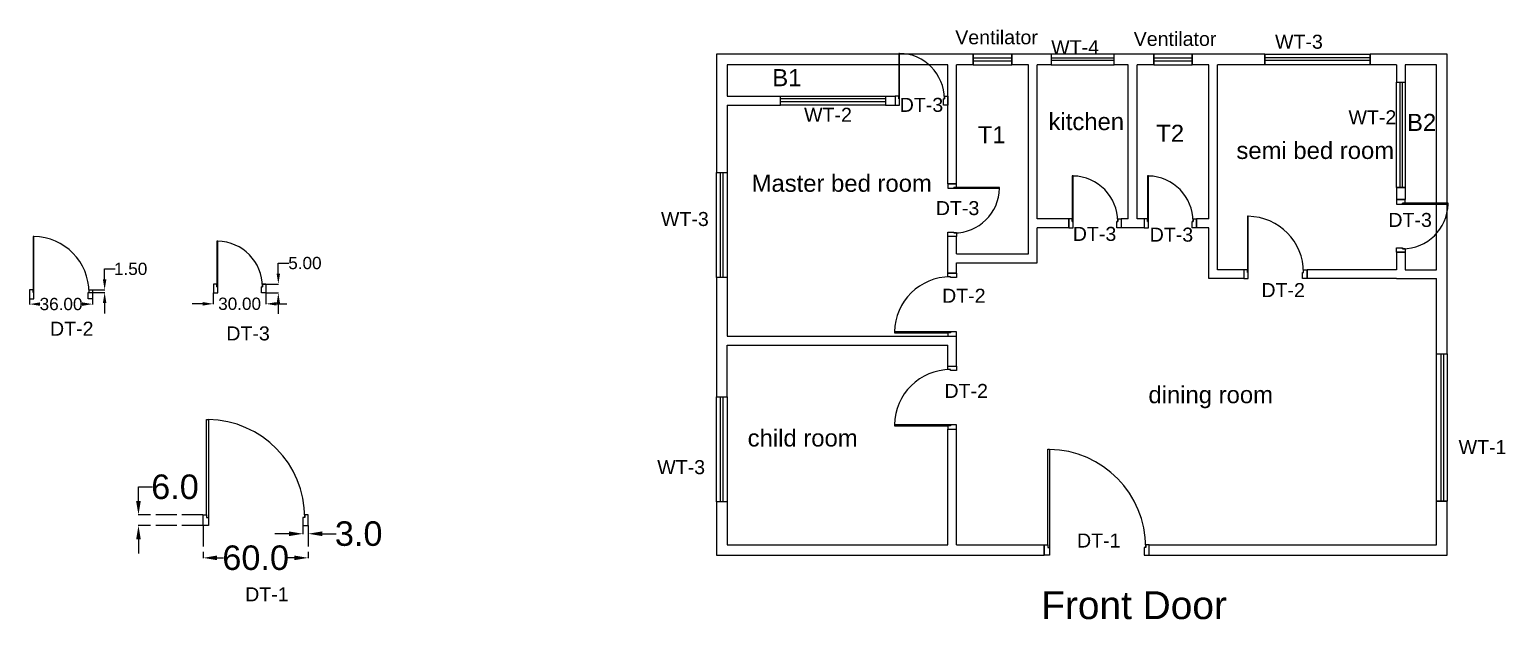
# Model space of a CAD drawing. Header units: inches. Extents: x 326 to 1994, y 18 to 476.
# Drawn here: x 1151 to 1994, y 72 to 408 of the extents above; entities that cross this region are included whole.
import ezdxf

# ---------------------------------------------------------------- set-up
doc = ezdxf.new("R2010")
doc.units = ezdxf.units.IN
doc.header["$MEASUREMENT"] = 0
doc.linetypes.add('ACAD_ISO02W100', pattern=[15, 12, -3])
for name, color, linetype in [('dimension', 50, 'ACAD_ISO02W100'), ('door', 90, 'Continuous'), ('inner wall', 7, 'Continuous'), ('outer boundary', 7, 'Continuous'), ('window', 20, 'Continuous')]:
    doc.layers.add(name, color=color, linetype=linetype)
doc.styles.get("Standard").update_dxf_attribs({"font": 'arial.ttf'})
doc.dimstyles.new('Copy of Standard', dxfattribs={"dimtxt": 7, "dimasz": 6, "dimexe": 0.18, "dimexo": 0.0625, "dimgap": 0.09, "dimtad": 0, "dimtoh": 1, "dimzin": 0, "dimdsep": 46, "dimtxsty": 'Standard', "dimcen": 4, "dimadec": 0, "dimazin": 0, "dimtfac": 1, "dimtofl": 0, "dimtmove": 0, "dimatfit": 3, "dimfxl": 1, "dimtolj": 1, "dimtzin": 0, "dimarcsym": 0})
doc.dimstyles.new('style1', dxfattribs={"dimtxt": 14, "dimasz": 8, "dimexe": 0.18, "dimexo": 0.0625, "dimgap": 0.09, "dimtad": 0, "dimtih": 1, "dimtoh": 1, "dimdec": 1, "dimzin": 0, "dimdsep": 46, "dimtxsty": 'Standard', "dimcen": 8, "dimadec": 0, "dimazin": 0, "dimtfac": 1, "dimtdec": 1, "dimtofl": 0, "dimtmove": 0, "dimatfit": 3, "dimfxl": 1, "dimtolj": 1, "dimtzin": 0, "dimarcsym": 0})

# ---------------------------------------------------------------- blocks, each defined once
blk = doc.blocks.new('*D9')
at = {"layer": 'Defpoints', "color": 0, "transparency": 16777216}
for p in [(1213.62, 131.29), (1250.51, 131.29), (1250.51, 125.29)]:
    blk.add_point(p, dxfattribs=at)
at = {"layer": 'dimension', "color": 0, "lineweight": -2, "transparency": 16777216}
for p, q in [((1213.62, 139.29), (1213.62, 147.29)), ((1213.62, 147.29), (1221.62, 147.29)), ((1250.45, 131.29), (1213.44, 131.29)), ((1250.45, 125.29), (1213.44, 125.29)), ((1213.62, 117.29), (1213.62, 109.29))]:
    blk.add_line(p, q, dxfattribs=at)
at = {"layer": 'dimension', "color": 0, "transparency": 16777216}
for points in [[(1212.28, 139.29), (1214.95, 139.29), (1213.62, 131.29)], [(1212.28, 117.29), (1214.95, 117.29), (1213.62, 125.29)]]:
    blk.add_solid(points, dxfattribs=at)
at = {"layer": 'dimension', "color": 0, "transparency": 16777216, "insert": (1234.46, 147.29), "char_height": 14, "attachment_point": 5}
blk.add_mtext('\\A1;6.0', dxfattribs=at)
blk = doc.blocks.new('*D10')
at = {"layer": 'Defpoints', "color": 0, "transparency": 16777216}
for p in [(1307.51, 125.29), (1310.51, 125.29), (1310.51, 120.56)]:
    blk.add_point(p, dxfattribs=at)
at = {"layer": 'dimension', "color": 0, "lineweight": -2, "transparency": 16777216}
for p, q in [((1299.51, 120.56), (1291.51, 120.56)), ((1307.51, 125.22), (1307.51, 120.38)), ((1310.51, 125.22), (1310.51, 120.38)), ((1318.51, 120.56), (1326.51, 120.56))]:
    blk.add_line(p, q, dxfattribs=at)
at = {"layer": 'dimension', "color": 0, "transparency": 16777216}
for points in [[(1299.51, 121.89), (1299.51, 119.23), (1307.51, 120.56)], [(1318.51, 121.89), (1318.51, 119.23), (1310.51, 120.56)]]:
    blk.add_solid(points, dxfattribs=at)
at = {"layer": 'dimension', "color": 0, "transparency": 16777216, "insert": (1339.32, 120.56), "char_height": 14, "attachment_point": 5}
blk.add_mtext('\\A1;3.0', dxfattribs=at)
blk = doc.blocks.new('*D11')
at = {"layer": 'Defpoints', "color": 0, "transparency": 16777216}
for p in [(1250.51, 125.29), (1310.51, 125.29), (1310.51, 106.8)]:
    blk.add_point(p, dxfattribs=at)
at = {"layer": 'dimension', "color": 0, "lineweight": -2, "transparency": 16777216}
for p, q in [((1250.51, 125.22), (1250.51, 106.62)), ((1310.51, 125.22), (1310.51, 106.62)), ((1258.51, 106.8), (1262.22, 106.8)), ((1302.51, 106.8), (1298.8, 106.8))]:
    blk.add_line(p, q, dxfattribs=at)
at = {"layer": 'dimension', "color": 0, "transparency": 16777216}
for points in [[(1258.51, 108.14), (1258.51, 105.47), (1250.51, 106.8)], [(1302.51, 108.14), (1302.51, 105.47), (1310.51, 106.8)]]:
    blk.add_solid(points, dxfattribs=at)
at = {"layer": 'dimension', "color": 0, "transparency": 16777216, "insert": (1280.51, 106.8), "char_height": 14, "attachment_point": 5}
blk.add_mtext('\\A1;60.0', dxfattribs=at)
blk = doc.blocks.new('*D15')
at = {"layer": 'Defpoints', "color": 0, "transparency": 16777216}
for p in [(1151.43, 254.72), (1187.43, 254.72), (1187.43, 251.63)]:
    blk.add_point(p, dxfattribs=at)
at = {"layer": 'dimension', "color": 0, "lineweight": -2, "transparency": 16777216}
for p, q in [((1151.43, 254.66), (1151.43, 251.45)), ((1187.43, 254.66), (1187.43, 251.45)), ((1157.43, 251.63), (1157.55, 251.63)), ((1181.43, 251.63), (1181.32, 251.63))]:
    blk.add_line(p, q, dxfattribs=at)
at = {"layer": 'dimension', "color": 0, "transparency": 16777216}
for points in [[(1157.43, 252.63), (1157.43, 250.63), (1151.43, 251.63)], [(1181.43, 252.63), (1181.43, 250.63), (1187.43, 251.63)]]:
    blk.add_solid(points, dxfattribs=at)
at = {"layer": 'dimension', "color": 0, "transparency": 16777216, "insert": (1169.43, 251.63), "char_height": 7, "attachment_point": 5}
blk.add_mtext('\\A1;36.00', dxfattribs=at)
blk = doc.blocks.new('*D16')
at = {"layer": 'Defpoints', "color": 0, "transparency": 16777216}
for p in [(1185.43, 259.72), (1185.43, 258.22), (1194.31, 259.72)]:
    blk.add_point(p, dxfattribs=at)
at = {"layer": 'dimension', "color": 0, "lineweight": -2, "transparency": 16777216}
for p, q in [((1194.31, 265.72), (1194.31, 271.72)), ((1194.31, 271.72), (1200.31, 271.72)), ((1185.5, 259.72), (1194.49, 259.72)), ((1185.5, 258.22), (1194.49, 258.22)), ((1194.31, 252.22), (1194.31, 246.22))]:
    blk.add_line(p, q, dxfattribs=at)
at = {"layer": 'dimension', "color": 0, "transparency": 16777216}
for points in [[(1193.31, 265.72), (1195.31, 265.72), (1194.31, 259.72)], [(1193.31, 252.22), (1195.31, 252.22), (1194.31, 258.22)]]:
    blk.add_solid(points, dxfattribs=at)
at = {"layer": 'dimension', "color": 0, "transparency": 16777216, "insert": (1209.15, 271.72), "char_height": 7, "attachment_point": 5}
blk.add_mtext('\\A1;1.50', dxfattribs=at)
blk = doc.blocks.new('*D20')
at = {"layer": 'Defpoints', "color": 0, "transparency": 16777216}
for p in [(1256.35, 258.04), (1286.35, 258.04), (1286.35, 251.79)]:
    blk.add_point(p, dxfattribs=at)
at = {"layer": 'dimension', "color": 0, "lineweight": -2, "transparency": 16777216}
for p, q in [((1256.35, 257.98), (1256.35, 251.61)), ((1286.35, 257.98), (1286.35, 251.61)), ((1250.35, 251.79), (1244.35, 251.79)), ((1292.35, 251.79), (1298.35, 251.79))]:
    blk.add_line(p, q, dxfattribs=at)
at = {"layer": 'dimension', "color": 0, "transparency": 16777216}
for points in [[(1250.35, 252.79), (1250.35, 250.79), (1256.35, 251.79)], [(1292.35, 252.79), (1292.35, 250.79), (1286.35, 251.79)]]:
    blk.add_solid(points, dxfattribs=at)
at = {"layer": 'dimension', "color": 0, "transparency": 16777216, "insert": (1271.35, 251.79), "char_height": 7, "attachment_point": 5}
blk.add_mtext('\\A1;30.00', dxfattribs=at)
blk = doc.blocks.new('*D21')
at = {"layer": 'Defpoints', "color": 0, "transparency": 16777216}
for p in [(1286.35, 263.04), (1293.45, 263.04), (1286.35, 258.04)]:
    blk.add_point(p, dxfattribs=at)
at = {"layer": 'dimension', "color": 0, "lineweight": -2, "transparency": 16777216}
for p, q in [((1293.45, 269.04), (1293.45, 275.04)), ((1293.45, 275.04), (1299.45, 275.04)), ((1286.42, 263.04), (1293.63, 263.04)), ((1286.42, 258.04), (1293.63, 258.04)), ((1293.45, 252.04), (1293.45, 246.04))]:
    blk.add_line(p, q, dxfattribs=at)
at = {"layer": 'dimension', "color": 0, "transparency": 16777216}
for points in [[(1292.45, 269.04), (1294.45, 269.04), (1293.45, 263.04)], [(1292.45, 252.04), (1294.45, 252.04), (1293.45, 258.04)]]:
    blk.add_solid(points, dxfattribs=at)
at = {"layer": 'dimension', "color": 0, "transparency": 16777216, "insert": (1308.62, 275.04), "char_height": 7, "attachment_point": 5}
blk.add_mtext('\\A1;5.00', dxfattribs=at)

msp = doc.modelspace()

# ---------------------------------------------------------------- linework, layer by layer
for p, q in [((1690.092, 388.25), (1690.092, 394.25)), ((1712.092, 394.25), (1712.092, 388.25)), ((1734.592, 394.25), (1734.592, 388.25)), ((1770.592, 388.25), (1770.592, 394.25)), ((1793.092, 388.25), (1793.092, 394.25)), ((1815.092, 394.25), (1815.092, 388.25)), ((1856.592, 394.25), (1856.592, 388.25)), ((1916.592, 388.25), (1916.592, 394.25)), ((1931.592, 378.25), (1936.592, 378.25)), ((1580.092, 365.25), (1580.092, 370.25)), ((1543.592, 326.75), (1549.592, 326.75)), ((1675.592, 320.25), (1680.592, 320.25)), ((1931.592, 318.25), (1936.592, 318.25)), ((1931.592, 311.25), (1936.592, 311.25)), ((1744.592, 295.25), (1744.592, 300.25)), ((1774.592, 300.25), (1774.592, 295.25)), ((1787.575, 300.25), (1787.575, 295.25)), ((1817.575, 295.25), (1817.575, 300.25)), ((1680.592, 290.25), (1675.592, 290.25)), ((1931.592, 281.25), (1936.592, 281.25)), ((1844.592, 271.25), (1844.592, 266.25)), ((1880.592, 266.25), (1880.592, 271.25)), ((1549.592, 266.75), (1543.592, 266.75)), ((1680.592, 269.25), (1675.592, 269.25)), ((1675.592, 233.25), (1680.592, 233.25)), ((1954.592, 223.25), (1960.592, 223.25)), ((1675.592, 216.25), (1680.592, 216.25)), ((1675.592, 180.25), (1680.592, 180.25)), ((1549.592, 138.75), (1543.592, 138.75)), ((1954.592, 139.25), (1960.592, 139.25)), ((1730.592, 114.25), (1730.592, 108.25)), ((1790.592, 108.25), (1790.592, 114.25))]:
    msp.add_line(p, q)
msp.add_lwpolyline([(1640.092, 370.25), (1640.092, 365.25)])
at = {"layer": 'door'}
for p, q in [((1680.592, 318.25), (1680.592, 320.25)), ((1936.592, 309.25), (1936.592, 311.25)), ((1746.592, 300.25), (1744.592, 300.25)), ((1789.575, 300.25), (1787.575, 300.25)), ((1258.355, 263.04), (1256.355, 263.04)), ((1258.355, 261.54), (1258.855, 261.54)), ((1258.855, 261.54), (1258.355, 261.54)), ((1284.355, 261.54), (1284.355, 263.04)), ((1284.355, 263.04), (1286.355, 263.04)), ((1286.355, 263.04), (1284.355, 263.04)), ((1284.355, 263.04), (1284.355, 261.54))]:
    msp.add_line(p, q, dxfattribs=at)
for points in [[(1648.092, 365.25), (1648.092, 368.75), (1647.592, 368.75), (1647.592, 370.25), (1647.592, 368.75), (1648.092, 368.75), (1648.092, 394.75), (1647.592, 394.75), (1647.592, 370.25), (1645.592, 370.25), (1645.592, 365.25)], [(1675.592, 317.75), (1679.092, 317.75), (1679.092, 318.25), (1680.592, 318.25), (1679.092, 318.25), (1679.092, 317.75), (1705.092, 317.75), (1705.092, 318.25), (1680.592, 318.25), (1680.592, 320.25), (1675.592, 320.25)], [(1747.092, 295.25), (1747.092, 298.75), (1746.592, 298.75), (1746.592, 300.25), (1746.592, 298.75), (1747.092, 298.75), (1747.092, 324.75), (1746.592, 324.75), (1746.592, 300.25), (1744.592, 300.25), (1744.592, 295.25)], [(1790.075, 295.25), (1790.075, 298.75), (1789.575, 298.75), (1789.575, 300.25), (1789.575, 298.75), (1790.075, 298.75), (1790.075, 324.75), (1789.575, 324.75), (1789.575, 300.25), (1787.575, 300.25), (1787.575, 295.25)], [(1931.592, 308.75), (1935.092, 308.75), (1935.092, 309.25), (1936.592, 309.25), (1935.092, 309.25), (1935.092, 308.75), (1961.092, 308.75), (1961.092, 309.25), (1936.592, 309.25), (1936.592, 311.25), (1931.592, 311.25)], [(1258.855, 258.04), (1258.855, 261.54), (1258.355, 261.54), (1258.355, 263.04), (1258.355, 261.54), (1258.855, 261.54), (1258.855, 287.54), (1258.355, 287.54), (1258.355, 263.04), (1256.355, 263.04), (1256.355, 258.04)], [(1847.092, 266.25), (1847.092, 269.75), (1846.592, 269.75), (1846.592, 271.25), (1844.592, 271.25), (1844.592, 266.25)], [(1878.092, 266.25), (1878.092, 269.75), (1878.592, 269.75), (1878.592, 271.25), (1880.592, 271.25), (1880.592, 266.25)], [(1680.592, 266.75), (1677.092, 266.75), (1677.092, 267.25), (1675.592, 267.25), (1675.592, 269.25), (1680.592, 269.25)], [(1153.934, 254.724), (1153.934, 258.224), (1153.434, 258.224), (1153.434, 259.724), (1151.434, 259.724), (1151.434, 254.724)], [(1184.934, 254.724), (1184.934, 258.224), (1185.434, 258.224), (1185.434, 259.724), (1187.434, 259.724), (1187.434, 254.724)], [(1680.592, 235.75), (1677.092, 235.75), (1677.092, 235.25), (1675.592, 235.25), (1675.592, 233.25), (1680.592, 233.25)], [(1680.592, 213.75), (1677.092, 213.75), (1677.092, 214.25), (1675.592, 214.25), (1675.592, 216.25), (1680.592, 216.25)], [(1680.592, 182.75), (1677.092, 182.75), (1677.092, 182.25), (1675.592, 182.25), (1675.592, 180.25), (1680.592, 180.25)], [(1250.512, 125.285), (1250.512, 131.285), (1252.512, 131.285), (1252.512, 129.785), (1253.512, 129.785), (1253.512, 125.285)], [(1310.512, 125.285), (1310.512, 131.285), (1308.512, 131.285), (1308.512, 129.785), (1307.512, 129.785), (1307.512, 125.285)], [(1730.592, 108.25), (1730.592, 114.25), (1732.592, 114.25), (1732.592, 112.75), (1733.592, 112.75), (1733.592, 108.25)], [(1790.592, 108.25), (1790.592, 114.25), (1788.592, 114.25), (1788.592, 112.75), (1787.592, 112.75), (1787.592, 108.25)]]:
    msp.add_lwpolyline(points, close=True, dxfattribs=at)
for points in [[(1673.592, 368.75), (1673.092, 368.75), (1673.592, 368.75), (1673.092, 368.75), (1673.592, 368.75, 0.4085918), (1648.092, 394.746)], [(1772.592, 298.75), (1772.092, 298.75), (1772.592, 298.75), (1772.092, 298.75), (1772.592, 298.75, 0.4085918), (1747.092, 324.746)], [(1815.575, 298.75), (1815.075, 298.75), (1815.575, 298.75), (1815.075, 298.75), (1815.575, 298.75, 0.4085918), (1790.075, 324.746)], [(1679.092, 292.25), (1679.092, 292.75), (1679.092, 292.25), (1679.092, 292.75), (1679.092, 292.25, 0.4085918), (1705.088, 317.75)], [(1935.092, 283.25), (1935.092, 283.75), (1935.092, 283.25), (1935.092, 283.75), (1935.092, 283.25, 0.4085918), (1961.088, 308.75)], [(1284.355, 261.54), (1283.855, 261.54), (1284.355, 261.54), (1283.855, 261.54), (1284.355, 261.54, 0.4085918), (1258.855, 287.535)]]:
    msp.add_lwpolyline(points, format="xyb", dxfattribs=at)
for points in [[(1673.592, 370.25), (1673.592, 368.75), (1673.592, 370.25), (1675.592, 370.25), (1675.592, 365.25), (1673.092, 365.25), (1673.092, 368.75)], [(1772.592, 300.25), (1772.592, 298.75), (1772.592, 300.25), (1774.592, 300.25), (1774.592, 295.25), (1772.092, 295.25), (1772.092, 298.75)], [(1815.575, 300.25), (1815.575, 298.75), (1815.575, 300.25), (1817.575, 300.25), (1817.575, 295.25), (1815.075, 295.25), (1815.075, 298.75)], [(1847.092, 269.75), (1847.092, 301.75), (1846.592, 301.75), (1846.592, 271.25)], [(1153.934, 258.224), (1153.934, 290.224), (1153.434, 290.224), (1153.434, 259.724)], [(1680.592, 292.25), (1679.092, 292.25), (1680.592, 292.25), (1680.592, 290.25), (1675.592, 290.25), (1675.592, 292.75), (1679.092, 292.75)], [(1936.592, 283.25), (1935.092, 283.25), (1936.592, 283.25), (1936.592, 281.25), (1931.592, 281.25), (1931.592, 283.75), (1935.092, 283.75)], [(1286.355, 263.04), (1286.355, 258.04), (1283.855, 258.04), (1283.855, 261.54)], [(1677.092, 235.75), (1645.092, 235.75), (1645.092, 235.25), (1675.592, 235.25)], [(1252.512, 131.285), (1252.512, 185.785), (1253.512, 185.785), (1253.512, 129.785)], [(1677.092, 182.75), (1645.092, 182.75), (1645.092, 182.25), (1675.592, 182.25)], [(1732.592, 114.25), (1732.592, 168.75), (1733.592, 168.75), (1733.592, 112.75)]]:
    msp.add_lwpolyline(points, dxfattribs=at)
for centre, radius, start, end in [((1846.592, 269.75), 32, 0, 89.104717), ((1153.434, 258.224), 32, 0, 89.104717), ((1677.092, 235.25), 32, 90, 179.104717), ((1677.092, 182.25), 32, 90, 179.104717), ((1252.512, 129.785), 56, 0, 88.976807), ((1732.592, 112.75), 56, 0, 88.976807)]:
    msp.add_arc(centre, radius, start, end, dxfattribs=at)
at = {"layer": 'inner wall'}
for p, q in [((1675.592, 320.25), (1675.592, 388.25)), ((1680.592, 320.25), (1680.592, 388.25)), ((1549.592, 370.25), (1580.092, 370.25)), ((1549.592, 365.25), (1580.092, 365.25)), ((1640.092, 370.25), (1645.592, 370.25)), ((1640.092, 365.25), (1645.592, 365.25)), ((1675.592, 269.25), (1675.592, 290.25)), ((1680.592, 280.25), (1680.592, 290.25)), ((1680.592, 269.25), (1680.592, 275.25)), ((1549.592, 233.25), (1675.592, 233.25)), ((1549.592, 228.25), (1675.592, 228.25)), ((1675.592, 216.25), (1675.592, 228.25)), ((1680.592, 216.25), (1680.592, 233.25)), ((1675.592, 114.25), (1675.592, 180.25)), ((1680.592, 114.25), (1680.592, 180.25))]:
    msp.add_line(p, q, dxfattribs=at)
for points in [[(1721.592, 295.25), (1721.592, 388.25)], [(1744.592, 300.25), (1726.592, 300.25), (1726.592, 388.25)], [(1778.592, 300.25), (1778.592, 388.25)], [(1787.575, 300.25), (1783.592, 300.25), (1783.592, 388.25)], [(1824.592, 300.25), (1824.592, 388.25)], [(1844.592, 271.25), (1829.592, 271.25), (1829.592, 388.25)], [(1931.592, 388.25), (1931.592, 378.25)], [(1936.592, 388.25), (1936.592, 378.25)], [(1931.592, 318.25), (1931.592, 311.25)], [(1936.592, 318.25), (1936.592, 311.25)], [(1680.592, 280.25), (1721.592, 280.25), (1721.592, 295.25)], [(1680.592, 275.25), (1726.592, 275.25), (1726.592, 295.25)], [(1744.592, 295.25), (1726.592, 295.25)], [(1778.592, 300.25), (1774.592, 300.25)], [(1778.592, 295.25), (1774.592, 295.25)], [(1787.575, 295.25), (1778.592, 295.25)], [(1824.592, 300.25), (1817.575, 300.25)], [(1824.592, 295.25), (1817.575, 295.25)], [(1844.592, 266.25), (1824.592, 266.25), (1824.592, 295.25)], [(1931.592, 281.25), (1931.592, 271.25)], [(1936.592, 281.25), (1936.592, 271.25), (1954.592, 271.25)], [(1931.592, 271.25), (1880.592, 271.25)], [(1931.592, 266.25), (1880.592, 266.25)], [(1931.592, 266.25), (1954.592, 266.25)]]:
    msp.add_lwpolyline(points, dxfattribs=at)
at = {"layer": 'outer boundary'}
for points in [[(1690.092, 394.25), (1543.592, 394.25), (1543.592, 326.75)], [(1675.592, 388.25), (1549.592, 388.25), (1549.592, 370.25)], [(1690.092, 388.25), (1680.592, 388.25)], [(1734.592, 394.25), (1712.092, 394.25)], [(1721.592, 388.25), (1712.092, 388.25)], [(1734.592, 388.25), (1726.592, 388.25)], [(1793.092, 394.25), (1770.592, 394.25)], [(1778.592, 388.25), (1770.592, 388.25)], [(1793.092, 388.25), (1783.592, 388.25)], [(1856.592, 394.25), (1815.092, 394.25)], [(1824.592, 388.25), (1815.092, 388.25)], [(1856.592, 388.25), (1829.592, 388.25)], [(1960.592, 223.25), (1960.592, 394.25), (1916.592, 394.25)], [(1931.592, 388.25), (1916.592, 388.25)], [(1954.592, 271.25), (1954.592, 388.25), (1936.592, 388.25)], [(1549.592, 365.25), (1549.592, 326.75)], [(1543.592, 266.75), (1543.592, 198.75), (1549.592, 198.75), (1549.592, 228.25)], [(1549.592, 266.75), (1549.592, 233.25)], [(1954.592, 223.25), (1954.592, 266.25)], [(1543.592, 138.75), (1543.592, 108.25), (1730.592, 108.25)], [(1549.592, 138.75), (1549.592, 114.25), (1675.592, 114.25)], [(1790.592, 108.25), (1960.592, 108.25), (1960.592, 139.25)], [(1790.592, 114.25), (1954.592, 114.25), (1954.592, 139.25)], [(1680.592, 114.25), (1730.592, 114.25)]]:
    msp.add_lwpolyline(points, dxfattribs=at)
at = {"layer": 'window'}
for p, q in [((1712.092, 394.25), (1690.092, 394.25)), ((1690.092, 394.25), (1690.092, 388.25)), ((1690.092, 392.25), (1712.092, 392.25)), ((1712.092, 390.25), (1690.092, 390.25)), ((1690.092, 388.25), (1712.092, 388.25)), ((1712.092, 388.25), (1712.092, 394.25)), ((1770.592, 394.25), (1734.592, 394.25)), ((1734.592, 394.25), (1734.592, 388.25)), ((1734.592, 392.25), (1770.592, 392.25)), ((1770.592, 390.75), (1734.592, 390.75)), ((1734.592, 388.25), (1770.592, 388.25)), ((1770.592, 388.25), (1770.592, 394.25)), ((1815.092, 394.25), (1793.092, 394.25)), ((1793.092, 394.25), (1793.092, 388.25)), ((1793.092, 392.25), (1815.092, 392.25)), ((1815.092, 390.25), (1793.092, 390.25)), ((1793.092, 388.25), (1815.092, 388.25)), ((1815.092, 388.25), (1815.092, 394.25)), ((1916.592, 392.25), (1856.592, 392.25)), ((1916.592, 390.75), (1856.592, 390.75)), ((1933.592, 378.25), (1933.592, 318.25)), ((1935.092, 318.25), (1935.092, 378.25)), ((1640.092, 368.75), (1580.092, 368.75)), ((1580.092, 367.25), (1640.092, 367.25)), ((1545.592, 326.75), (1545.592, 266.75)), ((1547.092, 326.75), (1547.092, 266.75)), ((1957.092, 139.25), (1957.092, 223.25)), ((1958.592, 223.25), (1958.592, 139.25)), ((1545.592, 198.75), (1545.592, 138.75)), ((1547.092, 198.75), (1547.092, 138.75))]:
    msp.add_line(p, q, dxfattribs=at)
for points in [[(1856.592, 388.25), (1856.592, 394.25), (1916.592, 394.25), (1916.592, 388.25)], [(1931.592, 378.25), (1936.592, 378.25), (1936.592, 318.25), (1931.592, 318.25)], [(1580.092, 365.25), (1580.092, 370.25), (1640.092, 370.25), (1640.092, 365.25)], [(1549.592, 266.75), (1543.592, 266.75), (1543.592, 326.75), (1549.592, 326.75)], [(1960.592, 223.25), (1960.592, 139.25), (1954.592, 139.25), (1954.592, 223.25)], [(1549.592, 138.75), (1543.592, 138.75), (1543.592, 198.75), (1549.592, 198.75)]]:
    msp.add_lwpolyline(points, close=True, dxfattribs=at)

# ---------------------------------------------------------------- texts
at = {"layer": 'dimension'}
for s, height, p in [('Ventilator', 7.9943, (1679.808, 399.928)), ('Ventilator', 7.9943, (1781.679, 399.003)), ('WT-3', 7.9943, (1862.353, 397.39)), ('WT-4', 7.9943, (1734.592, 394.25)), ('B1', 9.7417, (1575.386, 375.998)), ('WT-2', 7.9943, (1593.541, 355.682)), ('DT-3', 7.9943, (1648.118, 361.36)), ('WT-2', 7.9943, (1904.272, 354.249)), ('kitchen', 9.7417, (1733.069, 350.958)), ('T2', 9.7417, (1794.563, 344.25)), ('B2', 9.7417, (1937.68, 350.459)), ('T1', 9.7417, (1692.682, 343.427)), ('semi bed room', 9.74173, (1840.309, 334.472)), ('Master bed room', 9.74173, (1563.585, 315.738)), ('WT-3', 7.9943, (1511.845, 296.209)), ('DT-3', 7.9943, (1668.75, 302.43)), ('DT-3', 7.9943, (1927.041, 295.668)), ('DT-3', 7.9943, (1746.913, 287.718)), ('DT-3', 7.9943, (1790.8, 287.278)), ('DT-2', 7.9943, (1854.563, 255.645)), ('DT-2', 7.9943, (1672.308, 252.417)), ('DT-2', 7.9943, (1163.126, 233.601)), ('DT-3', 7.9943, (1263.764, 230.914)), ('DT-2', 7.9943, (1673.655, 198.078)), ('dining room', 9.74173, (1790.064, 195.09)), ('child room', 9.7417, (1561.335, 170.361)), ('WT-1', 7.9943, (1967.131, 165.996)), ('WT-3', 7.9943, (1509.722, 154.579)), ('DT-1', 7.9943, (1749.308, 112.705)), ('DT-1', 7.9943, (1274.52, 81.99)), ('Front Door', 15.8794, (1728.861, 71.864))]:
    msp.add_text(s, height=height, dxfattribs=at).set_placement(p)

# ---------------------------------------------------------------- dimensions: what is measured, and where the dimension line sits
for base, p1, p2, dimstyle, picture, middle in [((1293.453, 263.04), (1286.355, 258.04), (1286.355, 263.04), 'Copy of Standard', '*D21', (1308.622, 275.04)), ((1194.314, 259.724), (1185.434, 258.224), (1185.434, 259.724), 'Copy of Standard', '*D16', (1209.154, 271.724)), ((1213.616, 131.285), (1250.512, 125.285), (1250.512, 131.285), 'style1', '*D9', (1234.465, 147.285))]:
    dim = msp.add_linear_dim(base=base, p1=p1, p2=p2, angle=90, dimstyle=dimstyle, dxfattribs=at)
    dim.commit()
    dim.dimension.update_dxf_attribs({"geometry": picture, "text_midpoint": middle})
for base, p1, p2, dimstyle, picture, middle in [((1187.434, 251.634), (1151.434, 254.724), (1187.434, 254.724), 'Copy of Standard', '*D15', (1169.434, 251.634)), ((1286.355, 251.791), (1256.355, 258.04), (1286.355, 258.04), 'Copy of Standard', '*D20', (1271.355, 251.791)), ((1310.512, 120.559), (1307.512, 125.285), (1310.512, 125.285), 'style1', '*D10', (1339.317, 120.559))]:
    dim = msp.add_linear_dim(base=base, p1=p1, p2=p2, dimstyle=dimstyle, dxfattribs=at)
    dim.commit()
    dim.dimension.update_dxf_attribs({"geometry": picture, "text_midpoint": middle})
dim = msp.add_linear_dim(base=(1310.512, 106.802), p1=(1250.512, 125.285), p2=(1310.512, 125.285), dimstyle='style1', dxfattribs=at)
dim.commit()
dim.dimension.update_dxf_attribs({"geometry": '*D11', "text_midpoint": (1280.512, 106.802), "dimtype": 160})

doc.saveas('drawing.dxf')
